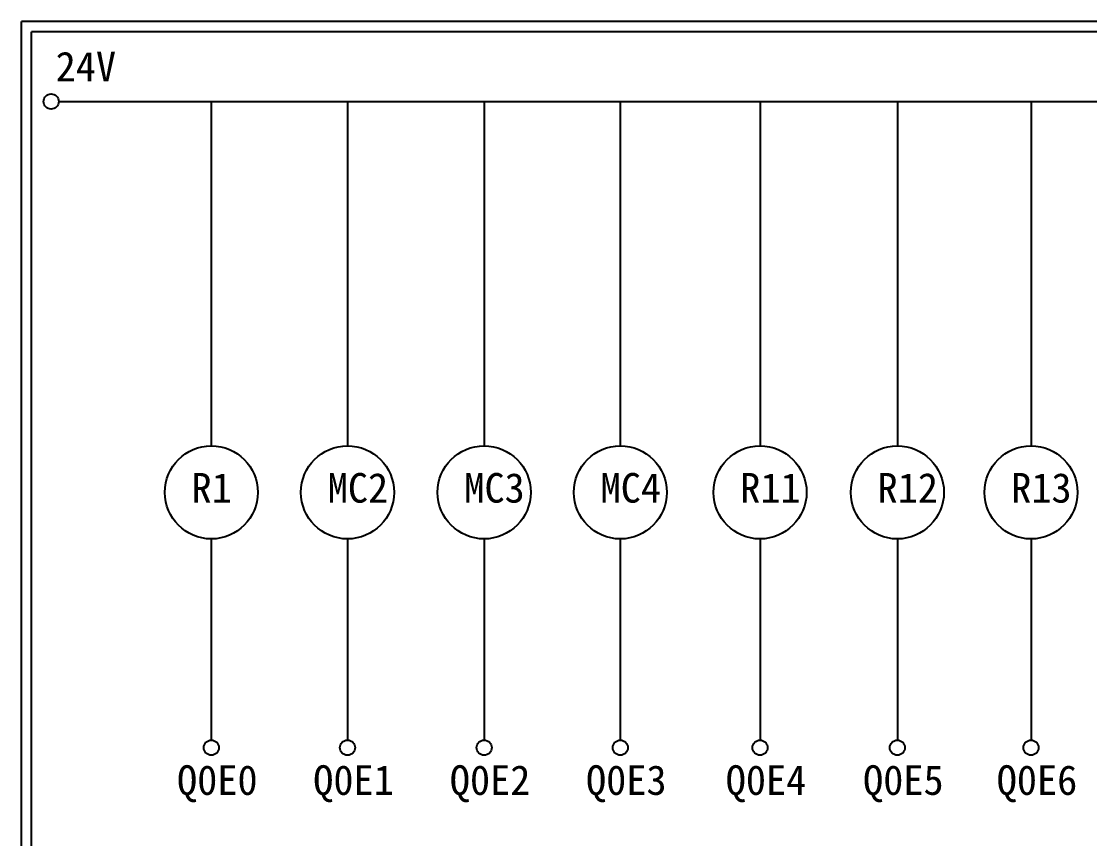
# Model space of a CAD drawing. Extents: x 889 to 1176, y 251 to 455.
# Drawn here: x 889.1 to 1019, y 355.8 to 455.2 of the extents above; entities that cross this region are included whole.
import ezdxf

# ---------------------------------------------------------------- set-up
doc = ezdxf.new("R2010")
doc.units = 0
doc.layers.add('圖框層', color=7, linetype='CONTINUOUS')
doc.layers.add('標尺寸層', color=3, linetype='CONTINUOUS')
doc.styles.add('STSL', font='kaiu.ttf')

msp = doc.modelspace()

# ---------------------------------------------------------------- linework, layer by layer
at = {"layer": '圖框層', "color": 7}
for p, q in [((1176.07, 455.16), (889.07, 455.16)), ((889.07, 251.2), (889.07, 455.16)), ((1174.82, 453.91), (890.32, 453.91)), ((890.32, 252.44), (890.32, 453.91))]:
    msp.add_line(p, q, dxfattribs=at)
at = {"layer": '標尺寸層', "color": 7}
for p, q in [((893.61, 445.42), (1171.21, 445.42)), ((912.17, 445.42), (912.17, 403.59)), ((928.73, 445.42), (928.73, 403.59)), ((945.34, 445.42), (945.34, 403.59)), ((961.9, 445.42), (961.9, 403.59)), ((978.89, 445.42), (978.89, 403.59)), ((995.59, 445.42), (995.59, 403.59)), ((1011.84, 445.42), (1011.84, 403.59)), ((912.17, 392.26), (912.17, 367.81)), ((928.73, 392.26), (928.73, 367.81)), ((945.34, 392.26), (945.34, 367.81)), ((961.9, 392.26), (961.9, 367.81)), ((978.89, 392.26), (978.89, 367.81)), ((995.59, 392.26), (995.59, 367.81)), ((1011.84, 392.26), (1011.84, 367.81))]:
    msp.add_line(p, q, dxfattribs=at)
for centre, radius in [((892.69, 445.42), 0.92), ((912.17, 397.92), 5.66), ((928.73, 397.92), 5.66), ((945.34, 397.92), 5.66), ((961.9, 397.92), 5.66), ((978.89, 397.92), 5.66), ((995.59, 397.92), 5.66), ((1011.84, 397.92), 5.66), ((912.17, 366.89), 0.92), ((928.73, 366.89), 0.92), ((945.34, 366.89), 0.92), ((961.9, 366.89), 0.92), ((978.89, 366.89), 0.92), ((995.59, 366.89), 0.92), ((1011.84, 366.89), 0.92)]:
    msp.add_circle(centre, radius, dxfattribs=at)

# ---------------------------------------------------------------- texts
at = {"layer": '圖框層', "color": 4, "style": 'STSL'}
for s, p in [('24V', (893.24, 447.88)), ('R1', (909.76, 396.67)), ('MC2', (926.32, 396.67)), ('MC3', (942.93, 396.67)), ('MC4', (959.5, 396.67)), ('R11', (976.48, 396.67)), ('R12', (993.18, 396.67)), ('R13', (1009.43, 396.67)), ('Q0E0 ', (908, 361.15)), ('Q0E1 ', (924.56, 361.15)), ('Q0E2 ', (941.17, 361.15)), ('Q0E3 ', (957.73, 361.15)), ('Q0E4 ', (974.72, 361.15)), ('Q0E5 ', (991.42, 361.15)), ('Q0E6 ', (1007.67, 361.15))]:
    msp.add_text(s, height=3.6, dxfattribs=at).set_placement(p)

doc.saveas('drawing.dxf')
